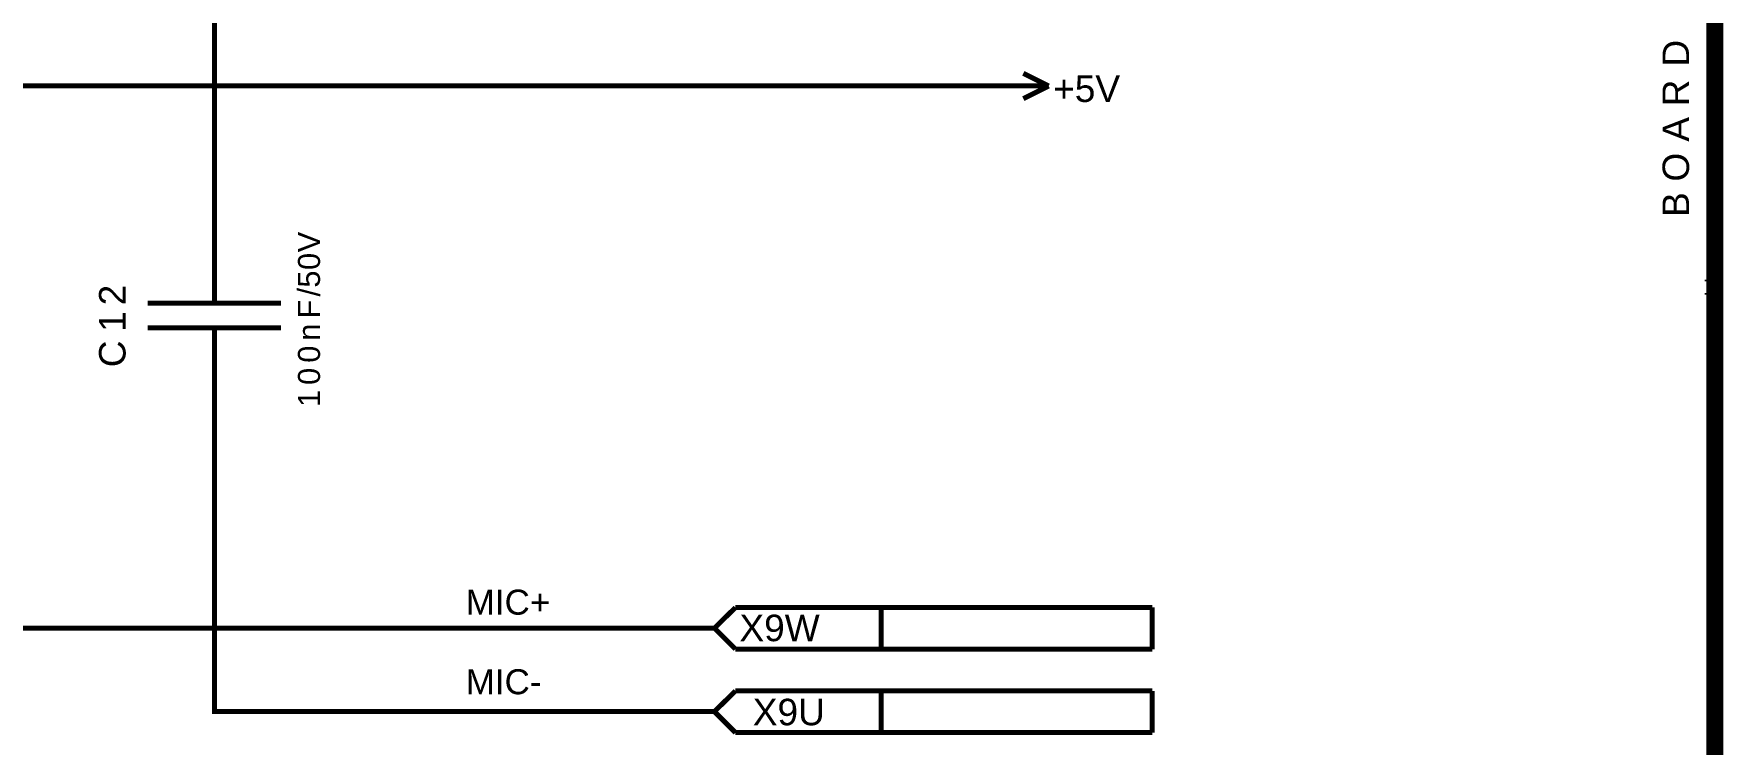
# Model space of a CAD drawing. Header units: millimetres. Extents: x -2024 to 917, y -725 to 13.
# Drawn here: x -1789.8 to -1688.5, y -231.1 to -188.5 of the extents above; entities that cross this region are included whole.
import ezdxf

# ---------------------------------------------------------------- set-up
doc = ezdxf.new("R2010")
doc.units = ezdxf.units.MM
doc.styles.get("Standard").update_dxf_attribs({"font": 'arial.ttf'})

msp = doc.modelspace()

# ---------------------------------------------------------------- linework, layer by layer
at = {"color": 7}
for points, const_width in [([(-1689.02, -126.67), (-1689.02, -279.17)], 1.02), ([(-1807.71, -156.67), (-1801.47, -156.67), (-1801.47, -224.16), (-1791.47, -224.16), (-1751.48, -224.16)], 0.3), ([(-1778.98, -186.66), (-1778.98, -201.66)], 0.3), ([(-1728.96, -191.66), (-1730.48, -190.9)], 0.3), ([(-1951.4, -196.66), (-1951.4, -191.66), (-1876.43, -191.66), (-1856.45, -191.66), (-1836.46, -191.66), (-1808.97, -191.66), (-1731.51, -191.66)], 0.3), ([(-1731.51, -191.66), (-1728.96, -191.66)], 0.3), ([(-1728.96, -191.66), (-1730.48, -192.42)], 0.3), ([(-1778.98, -204.67), (-1778.98, -201.66)], 0.3), ([(-1782.98, -204.67), (-1774.99, -204.67)], 0.3), ([(-1782.98, -206.16), (-1774.99, -206.16)], 0.3), ([(-1778.98, -206.16), (-1778.98, -209.16)], 0.3), ([(-1778.98, -209.16), (-1778.98, -229.16), (-1751.48, -229.16)], 0.3), ([(-1749, -224.16), (-1747.74, -222.92)], 0.3), ([(-1747.74, -222.92), (-1722.75, -222.92)], 0.3), ([(-1739, -222.92), (-1739, -225.42)], 0.3), ([(-1722.75, -222.92), (-1722.75, -225.42)], 0.3), ([(-1749, -224.16), (-1751.48, -224.16)], 0.3), ([(-1747.74, -225.42), (-1749, -224.16)], 0.3), ([(-1722.75, -225.42), (-1747.74, -225.42)], 0.3), ([(-1749, -229.16), (-1747.74, -227.92)], 0.3), ([(-1747.74, -227.92), (-1722.75, -227.92)], 0.3), ([(-1739, -227.92), (-1739, -230.42)], 0.3), ([(-1722.75, -227.92), (-1722.75, -230.42)], 0.3), ([(-1749, -229.16), (-1751.48, -229.16)], 0.3), ([(-1747.74, -230.42), (-1749, -229.16)], 0.3), ([(-1722.75, -230.42), (-1747.74, -230.42)], 0.3)]:
    msp.add_lwpolyline(points, dxfattribs=dict(at, const_width=const_width))

# ---------------------------------------------------------------- texts
for s, height, p in [('D', 1.59, (-1690.56, -190.5)), ('R', 1.59, (-1690.56, -192.88)), ('A', 1.59, (-1690.56, -195)), ('O', 1.59, (-1690.56, -197.39)), ('B', 1.59, (-1690.56, -199.51)), ('V', 1.32, (-1772.65, -201.63)), ('0', 1.32, (-1772.65, -202.69)), ('5', 1.32, (-1772.65, -203.75)), ('.', 0.795, (-1689.5, -203.48)), ('2', 1.59, (-1784.31, -204.81)), ('/', 1.32, (-1772.65, -204.28)), ('F', 1.32, (-1772.65, -205.6)), ('.', 0.795, (-1689.5, -204.28)), ('1', 1.59, (-1784.31, -206.4)), ('n', 1.32, (-1772.65, -206.93)), ('C', 1.59, (-1784.31, -208.52)), ('0', 1.32, (-1772.65, -208.25)), ('0', 1.32, (-1772.65, -209.58)), ('1', 1.32, (-1772.65, -210.9))]:
    msp.add_text(s, height=height, rotation=90, dxfattribs=at).set_placement(p)
for s, height, p in [('+5V', 1.59, (-1728.69, -192.62)), ('MIC+', 1.5, (-1763.91, -223.35)), ('X9W', 1.59, (-1747.5, -224.94)), ('MIC-', 1.5, (-1763.91, -228.12)), ('X9U', 1.59, (-1746.7, -229.98))]:
    msp.add_text(s, height=height, dxfattribs=at).set_placement(p)

doc.saveas('drawing.dxf')
